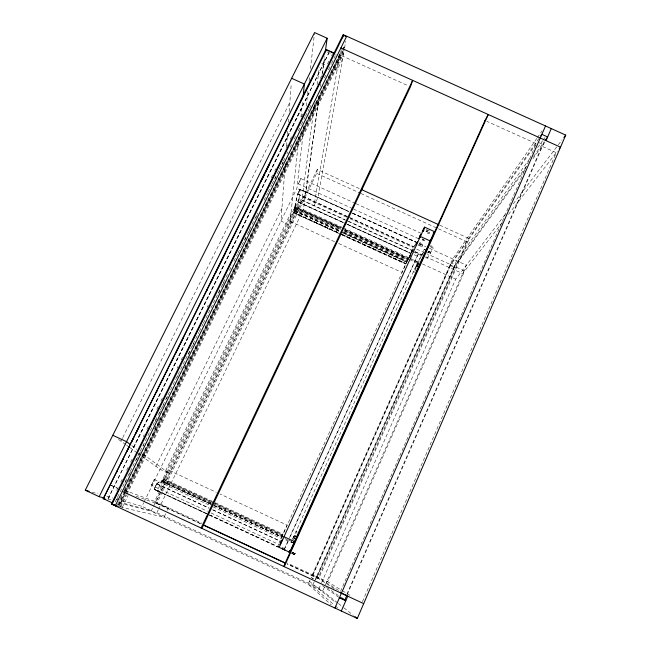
<?xml version="1.0" encoding="UTF-8"?>
<svg xmlns="http://www.w3.org/2000/svg" width="651" height="651" viewBox="0 0 651 651"><rect width="100%" height="100%" fill="white"/><g stroke="black" fill="none" stroke-linecap="round" stroke-linejoin="round"><path stroke-width="0.49" stroke-dasharray="3.25 2.44" d="M417.494 266.08C415.192 268.993 416.754 261.857 418.536 263.712M285.236 164.019L280.972 221.055L289.76 225.067L298.882 137.133M286.595 145.865L287.726 130.737M288.36 122.225L288.588 119.198M289.158 111.565L291.282 83.206M334.614 241.684L289.459 221.014L294.464 210.924L294.879 207.254L340.961 228.281M300.965 117.017L302.528 101.987M293.739 209.614L339.846 230.649M340.416 234.254L293.544 212.861L293.666 212.275L338.756 232.855M144.164 501.831L296.921 188.318L303.976 126.009M306.255 105.91L308.078 89.83M309.103 80.789L309.559 76.769M310.462 68.729L314.449 33.551M293.544 212.861L294.529 210.843L295.009 206.668L341.148 227.72L294.944 206.815L295.082 206.18A99.221 9.895 -66.6 0 1 297.873 193.957L298.02 193.542M346.348 223.92L298.54 202.29L300.176 189.197L349.123 211.502M299.037 198.701L157.168 490.854L158.217 491.359L298.622 202.054L299.037 198.701L345.014 219.672M422.89 238.795C421.124 240.243 425.119 242.034 425.054 239.78M314.571 103.672L301.836 200.28L422.157 255.143M317.094 84.557L319.348 67.452M424.615 240.764L423.728 239.91L422.442 239.771M319.153 95.64L305.644 192.297L296.921 188.318M320.422 86.575L320.837 83.556M322.107 74.491L324.499 57.378M158.616 509.082L303.374 209.638L319.381 95.445M322.481 73.311L324.882 56.206M295.473 536.09L294.398 535.586L292.958 538.841M317.281 169.463L155.679 502.881L156.834 503.288L316.646 173.361L317.281 169.463L359.653 188.741M335.875 55.433L336.054 54.342M294.944 206.815L294.431 208.182M339.895 53.732L313.977 205.814L317.957 197.546L344.428 48.792M341.295 49.549L340.408 54.733A3.043 1.424 28.7 0 1 338.821 55.384M126.196 493.938L342.849 53.463L343.378 50.493L118.987 506.486M343.573 49.362L343.972 47.108L344.672 47.425L118.694 506.592M344.566 48.036L345.795 41.127M206.595 513.46L154.287 489.161L158.242 491.375L154.197 489.324L154.377 488.86M281.932 536.912L282.404 535.838L214.594 504.354M295.009 206.318A99.448 9.92 -66.6 0 1 297.808 194.063L298.191 193.087M154.303 488.982L154.515 488.462M417.047 266.91L417.503 265.82M154.45 488.567L154.694 488.014M295.399 536.318L295.139 536.953M292.893 538.841L294.398 535.586M298.15 193.135L298.394 192.598M154.637 488.087L155.369 486.46M414.76 245.932L415.012 245.337M298.361 192.615L298.606 192.094M362.436 601.687L556.239 152.692L541.974 146.247L346.771 594.396M294.236 538.702L294.618 537.832M347.276 594.477L544.391 141.82M340.506 591.49L536.269 143.668L486.826 121.322M337.641 602.883L319.136 588.227L321.187 583.589M321.602 582.661L455.733 279.133L505.257 214.285M314.213 581.815L312.268 586.201L334.443 605.145M314.604 580.936L456.62 260.734L529.987 158.315M315.662 579.789L455.358 264.729L451.42 262.939L311.463 577.836L313.139 578.617M317.167 576.941L454.797 266.511L464.676 271.019L327.697 581.831L287.181 563.001M418.251 264.461L417.885 265.258M309.957 580.065L308.094 584.256L331.213 604.746M312.952 574.979L450.85 264.713L426.853 253.776M154.857 487.566L155.101 487.021M295.041 553.594L294.602 554.668L292.063 553.521M295.676 553.838L294.358 553.334L293.886 554.375L295.196 554.912L295.676 553.838L292.283 552.251M430.685 245.321L433.338 247.958L432.915 248.902L430.254 246.265M298.589 192.086L298.825 191.565M292.291 539.695L291.062 542.405L282.884 538.605M292.698 538.8L417.747 262.198L424.818 250M425.852 250.008L424.232 249.268L423.687 250.407L425.437 250.936M294.211 538.304L297.027 532.07L295.961 531.574L297.605 531.257M414.793 271.418L418.341 263.574A1.074 1.025 26.6 0 0 417.747 262.198L410.024 258.675M291.9 553.423L292.828 553.846L293.137 552.707M427.064 252.58A1.79 0.594 23.8 0 0 428.57 252.629L429.107 251.489A1.79 0.594 23.7 0 0 428.561 250.676M425.485 257.454L427.243 258.26L427.658 257.348L425.835 256.518M213.569 505.331L281.623 536.929L282.396 535.846M425.974 231.78L426.413 230.812M418.032 245.5A4.516 1.514 24 0 0 419.797 245.696L420.261 244.76A1.807 0.61 23.9 0 0 422.597 245.272L422.23 246.143M419.838 245.687L419.871 245.712A1.807 0.602 23.9 0 0 422.173 246.208A1.807 0.602 23.9 0 0 420.88 244.866L420.961 243.433A4.516 1.522 24 0 0 419.716 242.253M284.381 548.858L288.979 538.694M289.394 537.767L418.585 253.215L288.849 539.728M284.243 549.892L288.426 540.647M429.212 233.253A1.782 0.627 23.8 0 0 427.048 231.675A1.782 0.627 23.8 0 0 426.519 232.619A1.782 0.627 23.8 0 0 429.212 233.253L429.66 232.285A1.782 0.627 23.8 0 0 427.495 230.706A1.782 0.627 23.8 0 0 426.958 231.65A1.782 0.627 23.8 0 0 429.66 232.285M214.366 505.876L281.574 537.083L287.018 525.105L219.981 494.003M343.329 232.667L406.802 261.629L401.895 272.403L338.317 243.319M412.189 250.293L277.44 546.734L277.944 546.921L278.473 545.774M409.552 257.43L411.888 252.295M282.347 535.952L214.496 504.574M278.897 545.188L279.157 544.61M407.957 259.611L408.511 258.447L344.843 229.404M417.698 265.396L418.251 264.233M294.35 538.702L294.553 538.279M298.833 191.597L299.525 190.165M161.92 481.203L162.376 480.121L213.683 503.947M165.704 513.81L164.044 517.252L122.258 507.43L118.694 505.77M167.364 510.36L168.609 507.78L135.587 496.078M295.017 536.961L295.424 536.147M340.522 229.209L294.439 208.133L294.879 207.254M119.052 502.8L156.85 512.744L158.177 509.993M165.582 470.803L291.054 212.576M156.639 484.206L156.826 483.937A111.671 11.905 -63.5 0 1 161.489 481.244L162.986 481.846L163.824 479.811L213.585 502.93M163.946 479.681L168.552 470.144L216.311 492.302M155.939 466.336L281.916 208.401M116.553 499.114L141.967 506.348L143.725 502.735M116.692 505.42L117.595 503.597M120.289 498.129L121.631 495.387M124.333 489.918L125.676 487.184M128.369 481.716L129.72 478.981M154.425 428.83L155.776 426.096M158.47 420.627L159.821 417.893M184.526 367.75L185.869 365.016M188.562 359.539L189.913 356.805M117.937 504.509L124.219 491.749M124.666 490.838L339.627 54.399M124.365 492.107L339.708 54.814L408.616 85.965M118.368 505.322L123.755 494.394M124.203 493.482L342.182 50.754M342.629 49.842L343.972 47.108M118.807 504.883L125.09 492.107M125.545 491.196L340.245 55.075M119.914 506.706L125.749 494.85M120.671 507.056L126.506 495.199M126.953 494.288L343.541 53.773L342.849 53.463M122.258 507.43L128.092 495.566M278.303 546.433L277.228 546.653L278.164 546.71L210.265 515.169M116.749 490.325L118.1 487.591M120.801 482.122L122.152 479.388M126.652 470.274L128.459 466.637M130.705 462.08L132.511 458.434M143.318 436.569L144.221 434.746M146.923 429.278L148.273 426.543M156.826 409.235L158.632 405.589M160.878 401.032L162.685 397.387M177.096 368.23L177.992 366.407M181.149 360.027L182.5 357.301M207.262 307.182L208.165 305.36M271.215 177.804L272.566 175.07M274.82 170.513L275.715 168.69M286.074 147.736L287.425 145.002M290.126 139.542L291.477 136.808M301.389 116.757L302.739 114.023M320.3 78.494L321.651 75.76M327.51 63.912L328.861 61.178M331.562 55.717L332.458 53.895M115.186 502.002L198.856 332.417M199.304 331.505L202.9 324.214M203.356 323.303L227.647 274.071M229.445 270.417L232.138 264.949M233.937 261.303L237.542 254.012M237.989 253.101L241.586 245.801M242.034 244.89L257.78 212.983M264.078 200.215L267.675 192.924M268.131 192.012L271.727 184.721M272.175 183.81L278.921 170.131M279.377 169.219L282.973 161.928M283.421 161.017L284.772 158.274M287.018 153.717L287.921 151.895M290.167 147.338L291.518 144.603M294.219 139.135L295.57 136.393M298.264 130.924L300.965 125.456M301.413 124.544L305.01 117.253M305.465 116.342L309.062 109.042M309.51 108.131L310.861 105.397M324.353 78.047L326.151 74.401M328.405 69.836L331.099 64.368M331.554 63.456L335.151 56.165M116.895 499.358L117.79 497.535M124.984 482.944L126.335 480.21M129.036 474.742L130.379 472.008M136.23 460.159L138.476 455.602M138.923 454.691L140.722 451.045M142.968 446.488L143.871 444.666M155.109 421.872L156.46 419.138M159.161 413.67L160.504 410.936M162.311 407.29L163.653 404.556M166.355 399.087L167.706 396.353M177.145 377.206L178.048 375.383M188.383 354.421L190.637 349.864M192.436 346.218L194.682 341.661M218.516 293.349L219.859 290.615M222.561 285.146L224.807 280.589M244.597 240.479L245.94 237.745M248.641 232.277L249.992 229.543M255.835 217.686L257.186 214.952M274.722 179.407L276.073 176.673M281.916 164.817L283.266 162.083M162.359 480.113L161.749 481.113L210.46 503.752M108.042 498.601L328.6 53.26M108.164 498.633L328.999 52.715M133.935 447.196L301.901 107.968M120.972 441.183L122.331 438.457M122.779 437.545L289.841 102.492M155.386 486.468L156.199 484.881M299.061 191.117L299.281 190.67M155.646 485.947L155.915 485.443M415.802 243.564L410.553 253.369L347.268 224.335M413.499 249.219L408.161 259.122L344.607 230.12M408.486 258.496L406.566 262.076L342.247 232.732M409.65 257.397L411.09 254.728M299.493 190.271L299.908 189.514M424.232 249.268L425.73 250.22M423.264 252.881L417.332 263.11L409.154 259.383M419.301 261.71L413.393 271.825L414.402 272.289M156.175 484.979L156.452 484.442M427.243 258.26L433.338 247.958M299.688 189.929L300.176 189.197M156.419 484.564L156.891 483.783A111.931 11.93 -63.5 0 1 161.57 481.081L161.774 481.097M417.519 263.248L416.022 266.487M536.815 138.443L452.714 258.952L311.072 577.551L313.57 578.715M537.392 137.613L542.031 130.965M538.938 138.492L450.118 264.794L454.032 266.576L526.431 166.314M448.97 267.366L537.327 142.17M537.677 147.582L542.413 140.974M542.999 140.144L544.773 137.67M533.543 156.476L544.203 141.715M452.884 269.148L525.87 168.471M532.99 158.641L545.473 141.422M513.273 203.779L557.695 145.604M558.314 144.799L562.016 139.949M502.303 222.398L462.666 273.607L425.844 256.82M508.496 214.391L557.459 151.122M300.005 189.465L349.042 211.665M281.891 536.912L284.031 536.717M151.447 485.28L154.246 479.535L151.447 485.28L207.409 511.271M420.294 244.784L420.22 244.768A4.516 1.522 24 0 1 418.455 244.573M282.526 534.935L214.448 503.313M281.541 537.091L281.875 537.14A111.98 2.319 -65.7 0 1 281.745 537.938M161.651 481.276L213.048 505.127M298.418 183.948L300.843 178.553L298.418 183.948L352.679 208.67M293.227 542.617L291.062 542.405A1.164 1.139 -82 0 0 292.079 542.405M291.347 542.503L293.682 542.739M107.863 499.016L111.72 500.049M118.474 501.864L151.292 510.685L141.967 506.348M92.125 492.164L97.984 493.832M106.78 496.339L112.647 498.007M110.296 485.052L116.911 487.493M124.479 490.276L155.679 501.766M421.156 243.865L421.303 243.93A1.807 0.61 23.9 0 1 422.597 245.272M539.109 142.699L543.203 144.546M327.29 51.942L331.864 54.017M338.146 56.857L342.638 58.883L337.096 70.145L332.604 68.111M321.806 63.228L326.306 65.263M439.791 225.205L469.265 238.616L318.665 578.649L287.36 564.091M316.646 173.361L360.003 193.095M360.931 193.51L437.496 228.363M438.416 228.786L467.019 241.798L317.965 578.202L287.579 564.075M426.332 229.559L430.864 231.618M300.843 178.553L355.137 203.275M356.056 203.698L421.384 233.449M353.599 209.093L418.894 238.844M352.809 213.186L416.526 242.221M352.736 213.349L416.453 242.384M348.415 211.429L305.84 192.021L151.097 511.23L322.709 591.059L466.385 265.185L429.481 248.365M351.971 213.048L425.949 246.753M429.107 251.489L430.75 252.238L430.205 253.377L428.57 252.629M430.62 252.45L428.985 251.701A1.79 0.594 23.7 0 1 427.902 251.774M430.327 253.166L428.692 252.417A1.79 0.594 23.7 0 0 428.146 251.603M297.873 193.957L348.708 217.125M349.636 217.548L414.337 247.046A99.481 1.929 -65.1 0 1 413.727 248.267M297.808 194.063L348.651 217.239M349.579 217.662L414.288 247.16M346.568 217.174L302.276 196.984L154.629 501.376L201.786 523.201M350.262 218.858L413.011 247.461M416.705 249.146L423.166 252.092M450.272 265.527L454.211 267.325M348.692 221.348L413.987 251.115M414.907 251.538L422.198 254.858M413.157 251.839L421.962 255.851M298.622 202.054L343.931 222.723M347.634 224.408L410.521 253.084M414.215 254.769L416.99 256.038M298.549 202.233L346.299 224.009M347.219 224.424L410.578 253.32M303.374 209.638L342.157 227.329M343.077 227.752L418.796 262.288M422.491 263.972L455.733 279.133M344.77 229.543L408.446 258.593M344.648 229.958L408.242 258.976L407.9 259.725L344.298 230.706M294.862 207.433L340.921 228.436M294.521 208.003L340.611 229.03M344.224 230.845L407.843 259.871M294.032 209.004L340.131 230.039M343.818 231.723L407.436 260.742M343.549 232.285L407.184 261.32M294.569 210.428L339.651 230.991M294.529 210.843L341.384 232.22M342.296 232.635L406.606 261.979M294.464 210.924L341.327 232.309M342.442 234.531L405.947 263.517L405.679 264.037L341.336 234.677M293.593 212.413L340.579 233.782M341.458 234.254L405.882 263.655M293.585 212.503L340.497 233.969M341.433 234.344L405.842 263.736M293.617 212.665L340.497 234.067M341.417 234.482L405.768 263.85M283.795 548.345L284.218 548.541M291.957 552.17L293.332 552.797M163.157 478.509L214.448 502.32M215.359 502.735L283.144 534.202M292.82 539.069L293.902 539.573M162.823 479.201L213.666 502.775M214.521 503.15L282.819 534.902M162.278 480.332L213.585 504.151M214.033 505.396L281.948 536.977A112.241 2.327 -65.7 0 1 281.818 537.767M288.906 540.159L291.534 541.372M162.986 481.846L212.649 504.907M213.959 505.558L281.859 537.091M284.943 538.507L287.547 539.72M210.745 504.216L162.929 482.017L163.897 479.649M154.246 479.535L211.974 506.34M212.893 506.771L281.614 538.678M156.891 483.783L209.142 508.049M212.812 509.749L280.646 541.258M156.826 483.937L209.077 508.203M212.747 509.912L280.573 541.412M211.079 512.972L279.881 544.936M281.989 547.328L284.601 548.541M291.705 552.105L295.074 553.61M154.197 489.324L208.344 514.477M209.264 514.908L278.498 547.174M157.168 490.854L208.051 514.51M208.971 514.941L278.718 547.328M156.834 503.288L201.948 524.267M155.679 502.881L201.72 524.283M111.183 485.467L117.416 488.364M156.85 512.744L319.136 588.227M292.112 552.227L292.877 552.585M291.803 553.326L295.196 554.912M291.632 553.285L292.397 553.643M326.965 581.392L341.482 590.18M342.336 590.693L350.881 595.868M316.549 576.55L339.334 590.905M312.382 574.613L335.428 589.424M326.501 587.316L338.374 595.567M322.416 585.64L339.44 597.773M118.515 439.417L125.846 444.69M126.66 445.276L129.101 447.034M129.915 447.611L137.231 452.876M138.045 453.462L140.486 455.22M141.3 455.806L160.032 469.273L169.284 473.57L142.048 453.251M131.714 445.536L136.791 449.328M338.43 603.51L343.142 607.245M343.931 607.863L353.363 615.333M309.404 581.302L336.136 602.883M335.208 605.796L337.503 607.757M420.733 244.809L420.53 244.369A4.516 1.514 24 0 0 419.293 243.189M411.937 251.831A99.709 1.937 -65.1 0 1 411.408 252.881M410.895 253.89A99.709 1.937 -65.1 0 1 408.673 258.17M413.125 249.455A99.481 1.929 -65.1 0 1 412.002 251.701M411.465 252.751A99.481 1.929 -65.1 0 1 409.56 256.461M409.137 257.267A99.481 1.929 -65.1 0 1 408.738 258.024M424.061 239.763A1.188 0.407 23.9 0 1 423.069 239.194M339.781 54.057A3.043 1.424 28.7 0 1 339.293 54.627"/><path stroke-width="0.98" d="M303.146 96.014L304.383 84.06L291.648 78.291M325.345 51.331L327.168 38.246L314.563 32.55L85.281 490.211L99.172 496.68L103.997 497.974M325.59 51.177L325.834 49.622L326.354 49.574L334.232 53.122M342.54 37.839L343.158 34.828L346.633 36.391M418.984 238.575L420.619 234.978M111.402 503.996L357.293 618.45L565.719 135.099L346.674 36.196M280.223 544.073L282.086 539.956M282.2 539.964L280.321 544.09M346.869 595.405L344.843 600.059L339.448 597.553M341.327 611.02L347.772 596.218M546.043 140.632L551.283 128.581M334.948 608.05L545.514 125.977M420.904 234.62L418.975 238.697M422.304 231.439L424.607 227.15L434.404 231.61L289.654 552.251L289.166 552.024L289.679 550.901M289.272 552.072L289.776 550.949M289.435 552.146L289.866 550.99M289.549 552.203L289.996 551.055M429.79 241.765L429.977 240.235M433.883 232.497L433.411 233.538L433.249 232.96M424.607 227.15L279.181 547.385L289.654 552.251M423.264 231.487L424.102 229.648M346.633 36.334L115.243 505.778M343.028 34.983L111.362 503.964L114.804 504.964M112.021 504.297L343.809 34.91M326.533 49.647L103.273 498.723L325.793 49.704M116.61 472.333L117.514 470.51M121.119 463.235L123.381 458.686M126.994 451.412L129.248 446.863M131.502 442.314L133.764 437.765M136.018 433.216L139.176 426.853M156.33 392.284L157.233 390.462M162.197 380.461L163.1 378.638M166.713 371.363L167.616 369.54M171.221 362.265L173.483 357.716M175.737 353.167L179.351 345.893M180.254 344.078L183.411 337.706M206.432 291.314L207.335 289.5M210.94 282.217L213.202 277.668M215.457 273.127L219.07 265.844M219.973 264.029L224.937 254.02M246.151 211.266L247.055 209.451M250.659 202.176L252.922 197.627M255.176 193.078L258.789 185.795M261.043 181.255L264.656 173.972M265.559 172.157L269.164 164.874M285.87 131.225L286.774 129.403M291.738 119.393L292.641 117.579M296.246 110.304L298.508 105.755M300.762 101.206L303.016 96.657M305.278 92.108L308.883 84.833M309.786 83.011L314.303 73.913M99.172 496.68L327.168 38.246M419.545 236.59L420.465 234.873M415.712 245.126L417.576 241.667M419.236 238.591L420.375 236.476L430.189 240.943L429.204 242.652M429.652 241.871L429.538 241.22M540.696 135.994L541.86 134.334L547.646 136.946L545.278 140.225M563.872 137.524L565.719 135.099M559.274 148.778L560.511 147.175L340.88 47.938M283.999 536.717L294.48 541.567L293.992 541.363M117.839 506.388L112.151 504.33M103.004 498.576L105.462 499.219M85.281 490.211L89.187 491.326M288.385 551.666L289.166 552.024M343.744 35.3L345.884 36.269M326.476 50.013L329.089 51.193M330.83 51.982L333.442 53.162M361.492 189.579L438.864 224.782M283.152 549.241L282.501 548.939M112.794 435.299L126.53 441.671L130.233 444.43M203.796 525.121L285.74 563.221M203.568 525.137L285.52 563.237M340.497 592.67L346.788 595.6L346.365 595.331M122.282 491.367L363.689 603.615M339.44 597.773L345.803 600.735L341.506 597.748M103.517 498.707L112.533 503.011M115.137 505.575L115.919 505.941M284.479 549.851L285.504 550.331M293.739 542.608L294.431 541.583M354.933 616.578L357.293 618.45M412.636 80.358L410.455 86.795L201.989 528.197L201.118 528.026L412.636 80.358M484.995 120.492L283.803 566.24L284.227 566.671L488.25 114.519L484.995 120.492"/></g></svg>
